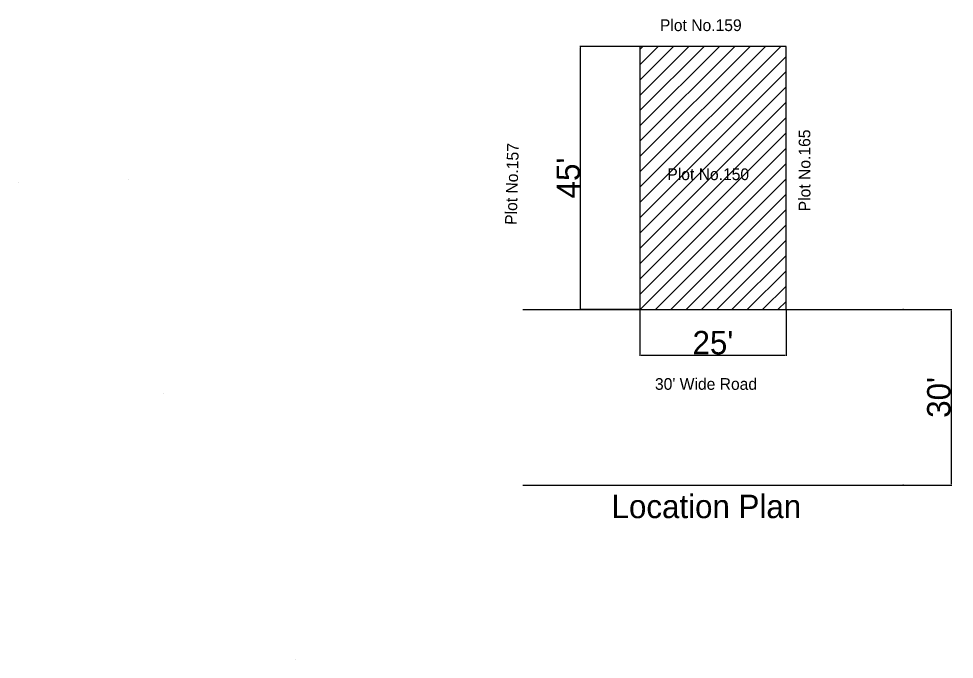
# Model space of a CAD drawing. Header units: millimetres. Extents: x -1636 to 265439, y -57189 to 32701.
# Drawn here: x -1636 to -678, y -87 to 569 of the extents above; entities that cross this region are included whole.
import ezdxf

# ---------------------------------------------------------------- set-up
doc = ezdxf.new("R2010")
doc.units = ezdxf.units.MM
doc.layers.add('Defpoint', color=7, linetype='Continuous', plot=False)
for name, color, linetype in [('Dimension', 112, 'Continuous'), ('Hatch', 22, 'Continuous'), ('Layout', 7, 'Continuous'), ('Rechrge pit', 7, 'Continuous'), ('Text', 170, 'Continuous')]:
    doc.layers.add(name, color=color, linetype=linetype)
doc.dimstyles.new('ISO-25', dxfattribs={"dimtxt": 2.5, "dimasz": 2.5, "dimexe": 1.25, "dimexo": 0.625, "dimtad": 1, "dimdec": 1, "dimlunit": 4, "dimtxsty": 'Standard', "dimcen": 2.5, "dimse1": 1, "dimse2": 1, "dimadec": 0, "dimazin": 0, "dimtfac": 1, "dimtdec": 1, "dimtmove": 0, "dimatfit": 3, "dimfxl": 0, "dimarcsym": 0})

# ---------------------------------------------------------------- blocks, each defined once
blk = doc.blocks.new('*D1')
at = {"layer": 'Defpoint', "color": 0}
for p in [(2667.6, 1790.3), (2667.6, 1430.3), (2766.4, 1430.3)]:
    blk.add_point(p, dxfattribs=at)
at = {"layer": 'Dimension', "color": 0, "lineweight": -2}
for p, q in [((2668.3, 1790.3), (2767.7, 1790.3)), ((2766.4, 1787.8), (2766.4, 1432.8)), ((2668.3, 1430.3), (2767.7, 1430.3))]:
    blk.add_line(p, q, dxfattribs=at)
at = {"layer": 'Dimension', "color": 0}
for points in [[(2766, 1787.8), (2766.9, 1787.8), (2766.4, 1790.3)], [(2766, 1432.8), (2766.9, 1432.8), (2766.4, 1430.3)]]:
    blk.add_solid(points, dxfattribs=at)
at = {"layer": 'Dimension', "insert": (2741.3, 1610.3), "char_height": 48, "attachment_point": 5, "rotation": 90}
blk.add_mtext("30'", dxfattribs=at)
blk = doc.blocks.new('*D2')
at = {"layer": 'Defpoint', "color": 0}
for p in [(2006.1, 2330.3), (2127.6, 2330.3), (2127.6, 1790.3)]:
    blk.add_point(p, dxfattribs=at)
at = {"layer": 'Dimension', "color": 0, "lineweight": -2}
for p, q in [((2127, 2330.3), (2004.9, 2330.3)), ((2006.1, 1792.8), (2006.1, 2327.8)), ((2127, 1790.3), (2004.9, 1790.3))]:
    blk.add_line(p, q, dxfattribs=at)
at = {"layer": 'Dimension', "color": 0}
for points in [[(2005.7, 2327.8), (2006.6, 2327.8), (2006.1, 2330.3)], [(2005.7, 1792.8), (2006.6, 1792.8), (2006.1, 1790.3)]]:
    blk.add_solid(points, dxfattribs=at)
at = {"layer": 'Dimension', "insert": (1981.1, 2060.3), "char_height": 48, "attachment_point": 5, "rotation": 90}
blk.add_mtext("45'", dxfattribs=at)
blk = doc.blocks.new('*D3')
at = {"layer": 'Defpoint', "color": 0}
for p in [(2127.6, 1790.3), (2427.6, 1790.3), (2427.6, 1697.2)]:
    blk.add_point(p, dxfattribs=at)
at = {"layer": 'Dimension', "color": 0, "lineweight": -2}
for p, q in [((2127.6, 1789.7), (2127.6, 1695.9)), ((2427.6, 1789.7), (2427.6, 1695.9)), ((2130.1, 1697.2), (2425.1, 1697.2))]:
    blk.add_line(p, q, dxfattribs=at)
at = {"layer": 'Dimension', "color": 0}
for points in [[(2130.1, 1697.6), (2130.1, 1696.8), (2127.6, 1697.2)], [(2425.1, 1697.6), (2425.1, 1696.8), (2427.6, 1697.2)]]:
    blk.add_solid(points, dxfattribs=at)
at = {"layer": 'Dimension', "insert": (2277.6, 1722.3), "char_height": 48, "attachment_point": 5}
blk.add_mtext("25'", dxfattribs=at)
blk = doc.blocks.new('1')
at = {"layer": 'Hatch'}
h = blk.add_hatch(dxfattribs=at)
h.set_pattern_fill('ANSI31', color=256, scale=7)
h.paths.add_polyline_path([(2427.64, 2330.29), (2127.64, 2330.29), (2127.64, 1790.29), (2427.64, 1790.29)])
h.paths.add_polyline_path([(2175.54, 2042.78), (2362.74, 2042.78), (2362.74, 2092.24), (2175.54, 2092.24)], flags=24)
at = {"layer": 'Layout'}
for p, q in [((1887.64, 1790.29), (2667.64, 1790.29)), ((1887.64, 1790.29), (1887.64, 1790.29)), ((1887.64, 1430.29), (2667.64, 1430.29))]:
    blk.add_line(p, q, dxfattribs=at)
blk.add_lwpolyline([(2427.64, 1790.29), (2427.64, 2330.29), (2127.64, 2330.29), (2127.64, 1790.29)], dxfattribs=at)
at = {"layer": 'Text', "attachment_point": 1}
for s, width, insert, char_height in [('Plot No.159', 357.9417, (2168.87, 2385.67), 24), ('Plot No.150', 357.9417, (2184.12, 2079.98), 24), ("30' Wide Road", 507.9661, (2158.7, 1649.84), 24), ('Location Plan', 507.9661, (2069.72, 1410.7), 48)]:
    blk.add_mtext_dynamic_manual_height_columns(s, width=width, gutter_width=12.5, heights=[0], dxfattribs=dict(at, insert=insert, char_height=char_height))
at = {"layer": 'Text', "char_height": 24, "attachment_point": 1}
for s, insert, rotation in [('Plot No.165', (2453.66, 1991.98), 90.07229), ('Plot No.157', (1851.04, 1964.54), 88.44699)]:
    blk.add_mtext_dynamic_manual_height_columns(s, width=357.9417, gutter_width=12.5, heights=[0], dxfattribs=dict(at, insert=insert, rotation=rotation))
at = {"layer": 'Dimension'}
for base, p1, p2, picture, middle in [((2006.15, 2330.29), (2127.64, 1790.29), (2127.64, 2330.29), '*D2', (1981.11, 2060.29)), ((2766.44, 1430.29), (2667.64, 1790.29), (2667.64, 1430.29), '*D1', (2741.29, 1610.29))]:
    dim = blk.add_linear_dim(base=base, p1=p1, p2=p2, angle=90, dimstyle='ISO-25', dxfattribs=at)
    dim.commit()
    dim.dimension.update_dxf_attribs({"geometry": picture, "text_midpoint": middle})
dim = blk.add_linear_dim(base=(2427.64, 1697.18), p1=(2127.64, 1790.29), p2=(2427.64, 1790.29), dimstyle='ISO-25', dxfattribs=at)
dim.commit()
dim.dimension.update_dxf_attribs({"geometry": '*D3', "text_midpoint": (2277.64, 1722.32)})
blk = doc.blocks.new('A$C167d79fd')
for p, q in [((224.6, 983.2), (224.6, 983.2)), ((0, 978.4), (0, 978.4)), ((296.3, 544.1), (296.3, 544.1)), ((568.6, 0), (568.6, 0))]:
    blk.add_line(p, q)
at = {"layer": 'Dimension'}
blk.add_blockref('1', (-853.4, -1073.2), dxfattribs=at)
blk = doc.blocks.new('224')
at = {"xscale": 0.4990399398363474, "yscale": 0.4990399398363474, "zscale": 0.4990399398363474}
blk.add_blockref('A$C167d79fd', (-1635.82, -87.03), dxfattribs=at)

msp = doc.modelspace()

# ---------------------------------------------------------------- block references
at = {"layer": 'Rechrge pit'}
msp.add_blockref('224', (0, 0), dxfattribs=at)

doc.saveas('drawing.dxf')
